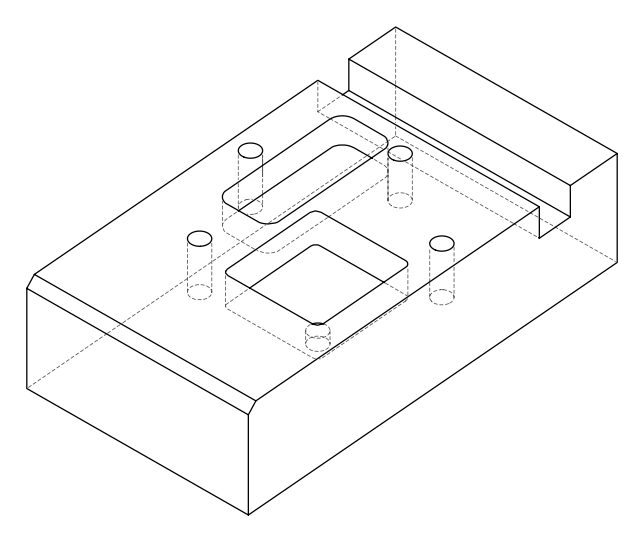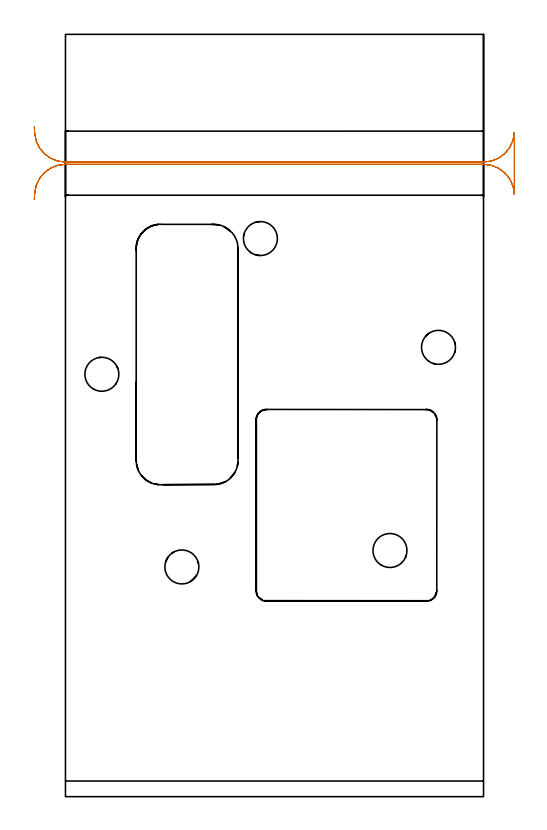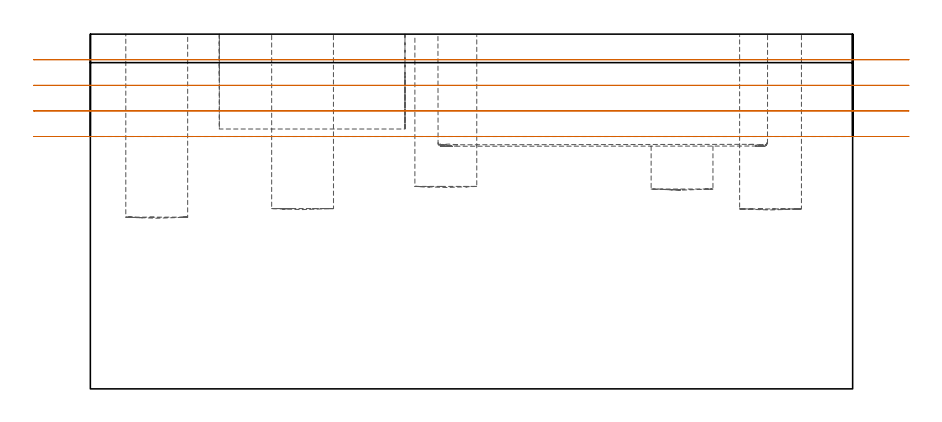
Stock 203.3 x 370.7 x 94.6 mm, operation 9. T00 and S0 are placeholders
(PLAN: 9 operations, 4 tool changes, 125.3 min)
(1 INDEXABLE_INSERT_DRILL_BLIND_HOLE_FROM_SOLID | STEP1POCKET | NXT0302_004 | 0.06 min | 8838 mm3)
(2 INDEXABLE_INSERT_DRILL_BLIND_HOLE_FROM_SOLID_1 | STEP1POCKET_1 | NXT0302_004 | 0.2 min | 9971 mm3)
(3 INDEXABLE_INSERT_DRILL_BLIND_HOLE_FROM_SOLID_2 | STEP1POCKET_2 | NXT0302_004 | 0.17 min | 8690 mm3)
(4 INDEXABLE_INSERT_DRILL_BLIND_HOLE_FROM_SOLID_3 | STEP1POCKET_3 | NXT0302_004 | 0.21 min | 10441 mm3)
(5 INDEXABLE_INSERT_DRILL_BLIND_HOLE_FROM_SOLID_4 | STEP1POCKET_4 | NXT0302_004 | 0.2 min | 9950 mm3)
(6 AREA_MILL | FG_CHAMFER_SURFACE | UGT0205_001 | 5.09 min | 5872 mm3)
(7 MILL_RECTANGULAR_POCKET | POCKET_RECTANGULAR_STRAIGHT | UGT0201_136 | Follow Part, ap 5, ae 75% | 6.36 min | 155555 mm3)
(8 MILL_RECTANGULAR_POCKET_1 | POCKET_RECTANGULAR_STRAIGHT_1 | UGT0201_084 | Follow Part, ap 1.5, ae 75% | 108.7 min | 237793 mm3)
(9 MILL_RECTANGULAR_SLOT | SLOT_RECTANGULAR | UGT0201_018 | Follow Part, ap 7.5, ae 75% | 4.34 min | 172657 mm3)
(TOOL NXT0302_004 | Index. Insert Drill 16.5mm [880-D1650L20-05] | D16.5 PA176 FL83 Z2)
(TOOL UGT0205_001 | Chamfer Mill 20 x 3 x 45 deg. | D20 FL50 Z2)
(TOOL UGT0201_136 | Carbide End Mill 20.0 | D20 FL30 Z4)
(TOOL UGT0201_084 | End mill 6 mm | D6 R1 FL30 Z4)
(TOOL UGT0201_018 | End mill 30 mm | D30 FL50 Z4)
(OP 9 MILL_RECTANGULAR_SLOT)
G17 G21 G94 G90
T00 M6
G54
G17 G0 G90 X-15.16 Y290.454 S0 M3
G43 Z104.6 H0
Z87.775
G94 G1 X-14.97 Y293.448 F250.
G2 X0. Y307.5 R15. F500.
G1 X203.3
G2 X218.29 Y293.048 R15.
G1 X218.3
Y323.052
X218.29
G2 X203.3 Y308.6 R15.
G1 X0.
G2 X-14.97 Y322.652 R15.
G1 X-15.16 Y325.646 F250.
G0 Y290.454 Z80.95
G1 X-14.97 Y293.448
G2 X0. Y307.5 R15. F500.
G1 X203.3
G2 X218.29 Y293.048 R15.
G1 Y323.052
G2 X203.3 Y308.6 R15.
G1 X0.
G2 X-14.97 Y322.652 R15.
G1 X-15.16 Y325.646 F250.
G0 Y290.454 Z74.125
G1 X-14.97 Y293.448
G2 X0. Y307.5 R15. F500.
G1 X203.3
G2 X218.29 Y293.048 R15.
G1 Y323.052
G2 X203.3 Y308.6 R15.
G1 X0.
G2 X-14.97 Y322.652 R15.
G1 X-15.16 Y325.646 F250.
G0 Y290.454 Z67.3
G1 X-14.97 Y293.448
G2 X0. Y307.5 R15. F500.
G1 X203.3
G2 X218.29 Y293.048 R15.
G1 Y323.052
G2 X203.3 Y308.6 R15.
G1 X0.
G2 X-14.97 Y322.652 R15.
G1 X-15.16 Y325.646 F250.
G0 Z104.6
M5
M2
